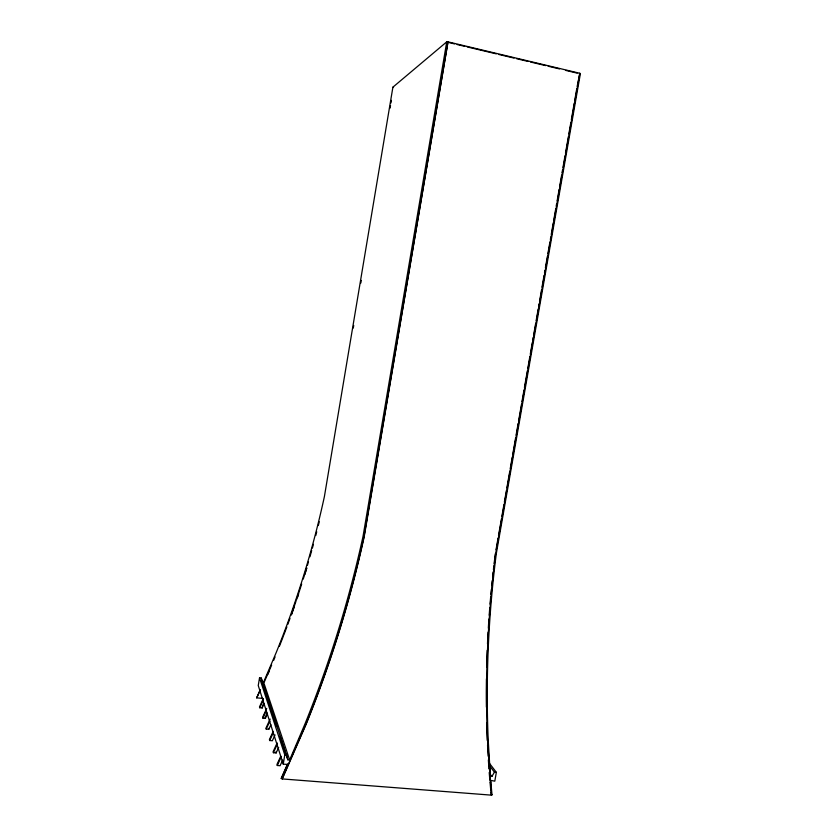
<?xml version="1.0" encoding="UTF-8"?>
<svg xmlns="http://www.w3.org/2000/svg" width="837" height="837" viewBox="0 0 837 837"><rect width="100%" height="100%" fill="white"/><g stroke="black" fill="none" stroke-linecap="round" stroke-linejoin="round"><path stroke-width="1.26" d="M447.732 42.091L446.738 41.85L363.028 536.381A2100.776 1558.034 12.4 0 1 304.919 724.068L289.654 759.954L287.876 759.808L261.27 678.022L259.533 677.855L258.256 685.545L283.241 764.118L287.677 764.474L281.242 778.473L282.289 778.933L491.455 795.15L487.573 740.703A923.221 723.283 -72.4 0 1 495.64 553.78L579.811 73.279L447.994 41.86L364.011 536.517A2099.51 1557.563 12.4 0 1 305.913 724.151L282.174 778.536M446.738 41.85L392.898 87.174L324.4 496.561A1527.138 1205.102 12.6 0 1 276.273 652.4L263.603 682.155L289.654 759.954M353.298 328.041L353.727 325.467M360.831 283.021L361.26 280.447M390.105 108.088L390.534 105.514M390.963 102.941L391.402 100.367M283.241 764.118L284.789 754.88L259.533 677.855M447.994 41.86L364.2 536.705A2102.701 1559.425 12.4 0 1 306.049 724.507L282.289 778.933M496.027 549.721L498.057 538.128M498.507 535.554L501.447 518.825M501.897 516.251L503.926 504.669M504.376 502.095L506.406 490.503M506.856 487.929L509.785 471.2M510.235 468.626L512.265 457.044M512.715 454.47L515.644 437.73M516.094 435.156L518.124 423.574M518.574 421.001L521.503 404.271M521.953 401.697L523.983 390.105M524.433 387.531L527.362 370.801M527.823 368.228L529.842 356.646M530.302 354.072L532.322 342.479M532.782 339.906L533.232 337.332M533.682 334.758L535.711 323.176M536.161 320.602L538.191 309.02M538.641 306.447L539.091 303.873M539.541 301.299L541.57 289.707M542.02 287.133L544.05 275.551M544.5 272.977L544.95 270.403M545.4 267.83L547.429 256.248M547.879 253.674L549.909 242.081M550.359 239.508L550.809 236.934M551.259 234.36L553.288 222.778M553.738 220.204L555.768 208.622M556.218 206.048L556.678 203.475M557.128 200.901L559.158 189.308M559.608 186.735L561.637 175.153M562.087 172.579L562.537 170.005M562.987 167.431L565.017 155.849M565.467 153.276L568.396 136.536M568.846 133.962L570.876 122.38M571.326 119.806L574.255 103.077M574.705 100.503L576.735 88.91M577.185 86.337L579.811 73.279M489.268 763.093L496.351 772.342L494.793 781.172L490.315 780.293L490.545 782.825M273.605 660.445L275.059 656.93M264.293 681.977L271.648 665.08M267.819 674.35L269.284 670.971M273.176 731.402L269.409 739.573L269.702 740.525L272.349 740.745L275.038 734.896M269.702 740.525L273.469 732.333M277.162 742.911L273.103 751.72L273.417 752.714L276.126 752.944L278.669 747.431M273.417 752.714L277.476 743.894M280.615 756.512L276.974 764.432L277.298 765.489L280.092 765.719L282.697 760.048M277.298 765.489L281.473 756.418M262.828 698.424L256.729 697.859L259.826 690.546M256.729 697.859L260.474 689.73M263.32 698.613L259.491 706.93L259.732 707.736L262.19 707.966L264.178 703.645M259.732 707.736L263.226 700.171M262.483 705.968L263.571 703.593M266.71 708.395L262.63 717.257L262.891 718.115L265.402 718.345L267.442 713.898M262.891 718.115L266.469 710.341M267.181 713.061L265.141 717.487L265.402 718.345M270.131 719.067L265.946 728.169L266.218 729.069L268.803 729.289L270.895 724.737M266.218 729.069L269.891 721.086M489.99 775.784L491.874 776.454L494.447 772.185L496.351 772.342M393.547 87.508L392.898 87.174M490.942 792.294L491.173 794.763L491.999 794.826L490.723 780.837M284.789 754.88L286.871 755.047M256.624 697.503L257.231 697.294M263.603 682.155L262.117 682.019L261.27 678.022M579.445 73.468L580.376 73.687L496.289 553.696A922.437 722.687 -72.4 0 0 488.222 740.431L490.398 776.338M449.532 42.718L454.585 43.922M457.117 44.528L464.702 46.338M467.224 46.935L496.31 53.861M498.842 54.468L514.012 58.077M516.534 58.684L527.917 61.394M530.449 62.001L545.619 65.61M548.151 66.217L559.524 68.927M565.843 70.434L577.227 73.143M488.965 764.987L494.447 772.185M490.325 774.382L491.874 776.454M491.591 794.261L491.999 794.826M262.525 683.254L276.838 726.474M280.113 736.351L287.876 759.808M287.677 764.474L287.499 763.919L281.242 778.473M261.939 707.15L262.19 707.966M268.52 728.389L268.803 729.289M275.823 751.94L276.126 752.944M490.9 786.644L491.361 791.718M489.823 779.958L489.216 772.52M490.043 782.428L490.723 789.825M489.457 768.324L489.729 772.059M488.369 759.944L488.944 768.784M487.552 745.212L488.117 756.156M319.263 521.765A1524.763 1203.742 12.6 0 1 318.322 525.531M316.731 531.798A1524.763 1203.742 12.6 0 1 315.758 535.554M313.425 544.301A1524.763 1203.742 12.6 0 1 312.4 548.047M311.699 550.537A1524.763 1203.742 12.6 0 1 309.941 556.762M308.497 561.732A1524.763 1203.742 12.6 0 1 307.399 565.456M306.666 567.936A1524.763 1203.742 12.6 0 1 303.245 579.068M301.686 584.006A1524.763 1203.742 12.6 0 1 296.424 599.993M296.005 601.217A1524.763 1203.742 12.6 0 1 291.318 614.672M290 618.334A1524.763 1203.742 12.6 0 1 287.782 624.412M286.882 626.85A1524.763 1203.742 12.6 0 1 283.67 635.335M283.209 636.549A1524.763 1203.742 12.6 0 1 279.422 646.216M306.781 568.124A1526.437 1204.83 12.6 0 1 304.898 574.318M298.589 594.05A1526.437 1204.83 12.6 0 1 297.365 597.744M294.436 606.323A1526.437 1204.83 12.6 0 1 291.422 614.892M487.291 740.358A922.594 722.938 -72.4 0 1 486.684 722.509M486.391 707.139A922.594 722.938 -72.4 0 1 486.433 678.807M486.663 667.162A922.594 722.938 -72.4 0 1 487.218 650.307M487.5 643.81A922.594 722.938 -72.4 0 1 488.107 632.092M488.337 628.179A922.594 722.938 -72.4 0 1 488.923 619.045M489.195 615.205A922.594 722.938 -72.4 0 1 489.76 607.829M490.053 604.136A922.594 722.938 -72.4 0 1 490.681 596.75M490.9 594.291A922.594 722.938 -72.4 0 1 491.361 589.363M491.727 585.659A922.594 722.938 -72.4 0 1 492.219 580.732M492.606 577.028A922.594 722.938 -72.4 0 1 493.15 572.1M493.422 569.631A922.594 722.938 -72.4 0 1 493.851 565.927M494.133 563.458A922.594 722.938 -72.4 0 1 495.358 553.581"/></g></svg>
